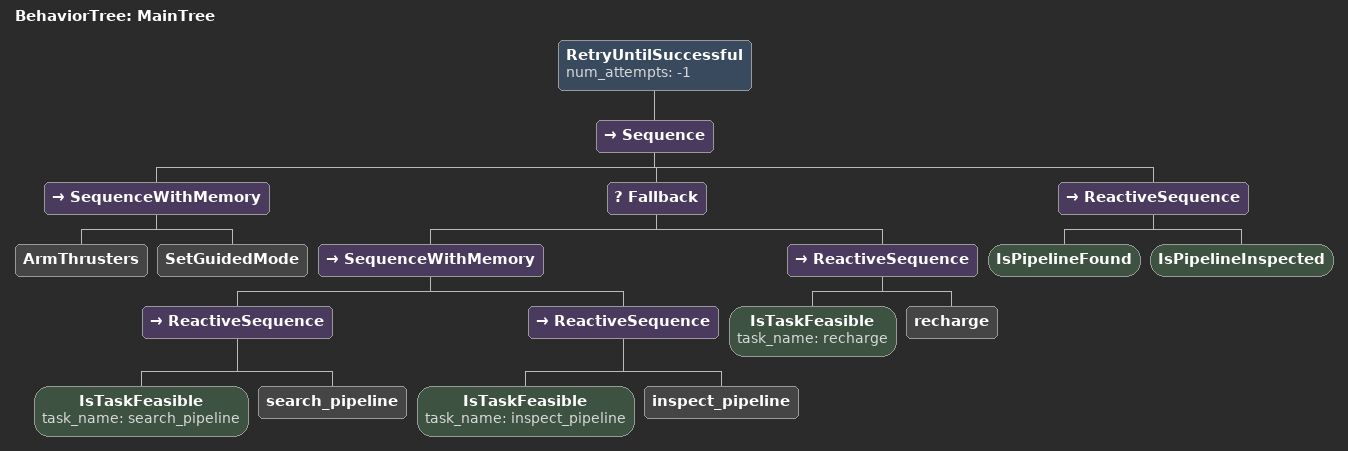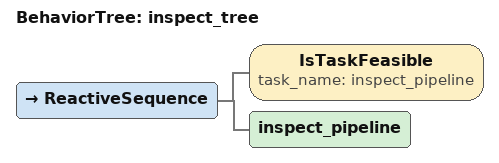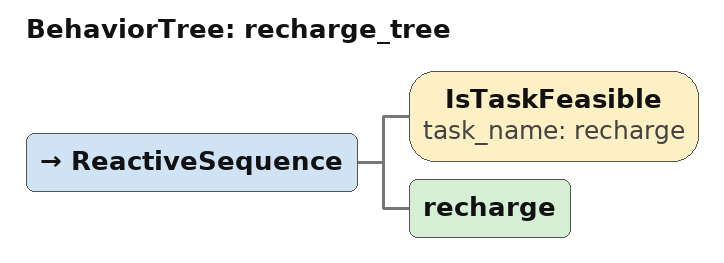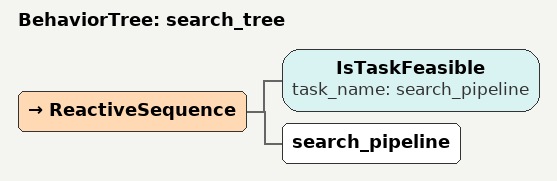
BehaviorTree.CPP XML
<?xml version="1.0" encoding="UTF-8"?>
<root BTCPP_format="4"
      main_tree_to_execute="MainTree">
  <BehaviorTree ID="MainTree">
    <RetryUntilSuccessful num_attempts="-1">
      <Sequence>
        <SequenceWithMemory>
          <ArmThrusters/>
          <SetGuidedMode/>
        </SequenceWithMemory>
        <Fallback>
          <SequenceWithMemory>
            <ReactiveSequence>
              <IsTaskFeasible task_name="search_pipeline"/>
              <search_pipeline/>
            </ReactiveSequence>
            <ReactiveSequence>
              <IsTaskFeasible task_name="inspect_pipeline"/>
              <inspect_pipeline/>
            </ReactiveSequence>
          </SequenceWithMemory>
          <ReactiveSequence>
            <IsTaskFeasible task_name="recharge"/>
            <recharge/>
          </ReactiveSequence>
        </Fallback>
        <ReactiveSequence>
          <IsPipelineFound/>
          <IsPipelineInspected/>
        </ReactiveSequence>
      </Sequence>
    </RetryUntilSuccessful>
  </BehaviorTree>

  <BehaviorTree ID="inspect_tree">
    <ReactiveSequence>
      <IsTaskFeasible task_name="inspect_pipeline"/>
      <inspect_pipeline/>
    </ReactiveSequence>
  </BehaviorTree>

  <BehaviorTree ID="recharge_tree">
    <ReactiveSequence>
      <IsTaskFeasible task_name="recharge"/>
      <recharge/>
    </ReactiveSequence>
  </BehaviorTree>

  <BehaviorTree ID="search_tree">
    <ReactiveSequence>
      <IsTaskFeasible task_name="search_pipeline"/>
      <search_pipeline/>
    </ReactiveSequence>
  </BehaviorTree>

</root>
